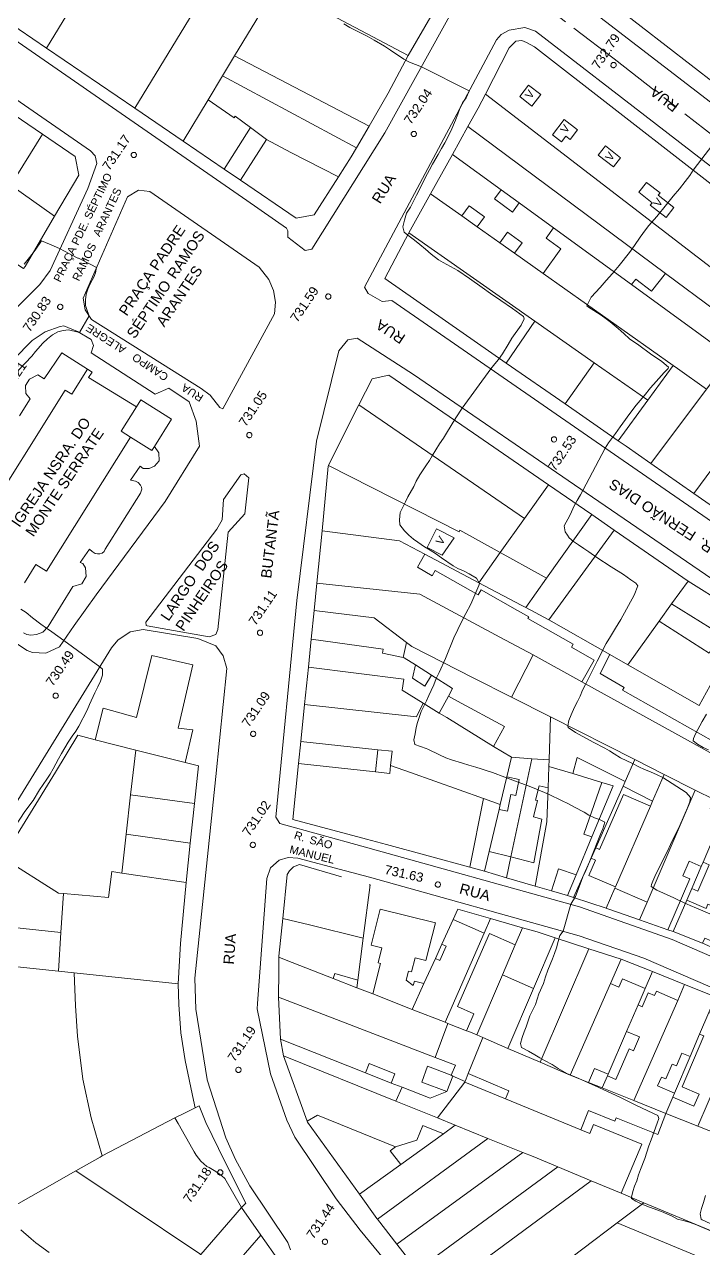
# Model space of a CAD drawing. Header units: metres. Extents: x 7 to 327053, y 40 to 7393807.
# Drawn here: x 326031.8 to 326161, y 7392373.6 to 7392606.5 of the extents above; entities that cross this region are included whole.
import ezdxf
from ezdxf.enums import TextEntityAlignment as Align

# ---------------------------------------------------------------- set-up
doc = ezdxf.new("R2010")
doc.units = ezdxf.units.M
doc.linetypes.add('T09', pattern=[17, 10, -2, 3, -2])
doc.layers.get('0').update_dxf_attribs({"lineweight": 18})
for name, color, linetype, lineweight in [('100_SIST_VIARIO_MEIO_FIO', 1, 'Continuous', 18), ('106_PRACAS_PARQUES_TOP', 7, 'Continuous', 18), ('160_P_SIMP_ASF_TOP', 7, 'Continuous', 18), ('206_MURO_E_MURO_ARRIMO', 7, 'Continuous', 18), ('214_PROJ_BEIRAL_EDIF', 10, 'Continuous', 18), ('216_EDIF_NOTAVEL', 2, 'Continuous', 18), ('218_EDIF_NOTAVEL_TOP', 7, 'Continuous', 18), ('508_LM_SETOR_FISCAL', 136, 'T09', 18), ('604_CURVA_INTERM', 7, 'Continuous', 18), ('606_PTO_COTADO', 7, 'Continuous', 18), ('608_PTO_COTADO_INTERVIA', 1, 'Continuous', 18), ('626_SEGM_CURVA_INTERM', 7, 'Continuous', 18)]:
    doc.layers.add(name, color=color, linetype=linetype, lineweight=lineweight)
doc.styles.add('Style-Arial', font='arial.ttf', dxfattribs={"height": 1.75})

# ---------------------------------------------------------------- blocks, each defined once
blk = doc.blocks.new('SP09')
at = {"color": 0, "linetype": 'Continuous'}
blk.add_lwpolyline([(-0.03, -0.51), (-0.14, -0.49), (-0.24, -0.46), (-0.31, -0.42), (-0.35, -0.39), (-0.42, -0.31), (-0.47, -0.24), (-0.51, -0.15), (-0.52, -0.09), (-0.52, 0.03), (-0.51, 0.11), (-0.48, 0.2), (-0.44, 0.27), (-0.4, 0.33), (-0.32, 0.39), (-0.23, 0.44), (-0.15, 0.48), (-0.1, 0.48), (-0.03, 0.48), (0.08, 0.48), (0.19, 0.44), (0.27, 0.4), (0.35, 0.32), (0.41, 0.23), (0.46, 0.11), (0.48, 0.03), (0.48, -0.03), (0.47, -0.08), (0.44, -0.21), (0.38, -0.3), (0.31, -0.38), (0.23, -0.44), (0.1, -0.49), (0.02, -0.51)], close=True, dxfattribs=at)
blk = doc.blocks.new('SP10')
at = {"color": 0, "linetype": 'Continuous'}
blk.add_lwpolyline([(-0.03, -0.51), (-0.14, -0.49), (-0.24, -0.46), (-0.31, -0.42), (-0.35, -0.39), (-0.42, -0.31), (-0.47, -0.24), (-0.51, -0.15), (-0.52, -0.09), (-0.52, 0.03), (-0.51, 0.11), (-0.48, 0.2), (-0.44, 0.27), (-0.4, 0.33), (-0.32, 0.39), (-0.23, 0.44), (-0.15, 0.48), (-0.1, 0.48), (-0.03, 0.48), (0.08, 0.48), (0.19, 0.44), (0.27, 0.4), (0.35, 0.32), (0.41, 0.23), (0.46, 0.11), (0.48, 0.03), (0.48, -0.03), (0.47, -0.08), (0.44, -0.21), (0.38, -0.3), (0.31, -0.38), (0.23, -0.44), (0.1, -0.49), (0.02, -0.51)], close=True, dxfattribs=at)

msp = doc.modelspace()

# ---------------------------------------------------------------- linework, layer by layer
at = {"layer": '100_SIST_VIARIO_MEIO_FIO'}
for points in [[(326222.839, 7392741.596), (326219.372, 7392741.215), (326179.19, 7392705.481), (326176.555, 7392702.828), (326174.172, 7392699.94), (326172.06, 7392696.844), (326169.912, 7392692.893), (326146.963, 7392650.537), (326131.273, 7392621.495), (326130.814, 7392618.886), (326131.305, 7392616.003), (326131.951, 7392615.137), (326180.391, 7392577.835)], [(326175.022, 7392569.72), (326128.984, 7392605.231), (326127, 7392605.947), (326124.022, 7392605.449), (326122.455, 7392604.585), (326121.552, 7392603.585), (326096.462, 7392556.557), (326097.17, 7392555.306), (326099.827, 7392553.774), (326101.653, 7392553.99), (326144.852, 7392524.125)], [(326139.851, 7392516.567), (326105.798, 7392539.9), (326095.044, 7392546.854), (326093.296, 7392546.527), (326091.575, 7392544.414), (326087.308, 7392527.239), (326083.575, 7392496.941), (326079.572, 7392455.692), (326080.357, 7392454.51), (326095.928, 7392450.186)], [(326066.526, 7392405.751), (326066.514, 7392405.787), (326064.348, 7392419.152), (326064.179, 7392425.081), (326068.203, 7392463.435), (326070.273, 7392483.997), (326069.605, 7392486.397), (326068.163, 7392488.279), (326064.753, 7392489.674), (326054.379, 7392491.399), (326051.908, 7392490.935), (326049.532, 7392489.405), (326048.326, 7392487.925)], [(326048.326, 7392487.925), (325977.77, 7392373.351), (325948.09, 7392325.313), (325940.894, 7392313.247)], [(326092.824, 7392445.494), (326083.793, 7392447.878), (326081.969, 7392448.014), (326080.219, 7392447.528), (326078.557, 7392446.071), (326077.864, 7392444.041), (326076.128, 7392420.262)]]:
    msp.add_lwpolyline(points, dxfattribs=at)
for points in [[(326074.048, 7392572.997), (326012.334, 7392615.728), (326011.6, 7392617.795), (326011.849, 7392618.832), (326044.718, 7392679.438), (326064.417, 7392714.873), (326067.376, 7392715.336), (326069.623, 7392715.283), (326071.558, 7392714.767), (326089.833, 7392673.237), (326114.898, 7392614.635), (326114.588, 7392611.682), (326100.333, 7392585.871), (326086.44, 7392563.785), (326085.147, 7392563.48), (326081.892, 7392566.029), (326081.896, 7392567.271), (326081.602, 7392567.763)], [(325986.37, 7392517.542), (325990.805, 7392515.531), (325993.031, 7392515.723), (325993.732, 7392515.987), (326034.712, 7392557.018), (326036.652, 7392559.682), (326043.818, 7392575.326), (326045.558, 7392580.075), (326045.224, 7392581.519), (326044.344, 7392582.481), (325964.191, 7392637.969), (325958.79, 7392641.41), (325955.826, 7392641.556), (325953.167, 7392640.239), (325952.606, 7392639.682), (325913.771, 7392570.252), (325913.543, 7392568.029), (325914.198, 7392565.892), (325915.632, 7392564.177), (325944.213, 7392545.315)], [(326065.396, 7392537.246), (326067.109, 7392535.986), (326068.913, 7392533.607), (326069.481, 7392533.377), (326079.355, 7392551.468), (326079.521, 7392553.707), (326079.159, 7392555.922), (326078.289, 7392557.992), (326076.428, 7392560.328), (326055.636, 7392574.707), (326053.437, 7392574.952), (326051.386, 7392573.693), (326042.953, 7392554.427), (326043.305, 7392552.222), (326044.54, 7392550.362)], [(326039.283, 7392549.187), (326041.884, 7392548.121), (326044.448, 7392546.57), (326044.931, 7392545.402), (326044.432, 7392544.034), (326056.629, 7392536.159), (326059.232, 7392537.321), (326063.106, 7392534.698), (326064.413, 7392531.036), (326065.093, 7392526.256), (326058.535, 7392515.771), (326045.385, 7392498.028), (326041.229, 7392492.197), (326038.412, 7392488.103), (326035.858, 7392486.917), (326033.289, 7392487.054), (326032.283, 7392487.409), (325999.333, 7392509.12), (325999.601, 7392511.317), (326000.811, 7392513.449), (326033.252, 7392546.355), (326035.731, 7392548.03), (326038.546, 7392549.045)], [(326055.134, 7392492.099), (326066.92, 7392490.014), (326068.154, 7392490.467), (326068.574, 7392491.401), (326070.503, 7392509.942), (326073.696, 7392513.415), (326074.475, 7392520.279), (326073.587, 7392520.991), (326072.908, 7392520.808), (326069.61, 7392516.136), (326069.412, 7392512.296), (326068.385, 7392510.49), (326054.842, 7392492.793), (326054.933, 7392492.194)]]:
    msp.add_lwpolyline(points, close=True, dxfattribs=at)
at = {"layer": '100_SIST_VIARIO_MEIO_FIO', "flags": 128}
for points in [[(326144.852, 7392524.125), (326167.807, 7392508.257), (326162.532, 7392501.027), (326139.851, 7392516.567)], [(326095.928, 7392450.186), (326137.376, 7392438.674), (326154.98, 7392432.45), (326258.338, 7392387.668), (326336.133, 7392353.654), (326334, 7392348.809), (326307.376, 7392360.439), (326306.274, 7392360.806), (326305.37, 7392359.906), (326293.048, 7392330.872), (326255.035, 7392343.408), (326245.548, 7392346.7), (326247.99, 7392353.494), (326255.919, 7392350.584), (326254.464, 7392345.879), (326289.419, 7392334.617), (326300.32, 7392359.55), (326300.992, 7392361.79), (326300.649, 7392363.126), (326211.396, 7392402.175), (326149.617, 7392428.875), (326137.284, 7392433.153), (326097.445, 7392444.274), (326092.824, 7392445.494)], [(326168.284, 7392296.409), (326126.315, 7392341.772), (326109.252, 7392360.568), (326095.629, 7392377.128), (326091.082, 7392383.098), (326083.231, 7392394.803), (326081.677, 7392398.07), (326078.563, 7392406.893), (326076.053, 7392419.235), (326076.128, 7392420.262)], [(326082.364, 7392373.372), (326081.902, 7392374.794), (326074.655, 7392385.555), (326071.927, 7392390.551), (326070.077, 7392394.721), (326066.526, 7392405.751)]]:
    msp.add_lwpolyline(points, dxfattribs=at)
at = {"layer": '206_MURO_E_MURO_ARRIMO'}
for p, q in [((326035.218, 7392585.627), (326041.432, 7392581.403)), ((326041.432, 7392581.403), (326042.126, 7392577.829)), ((326042.126, 7392577.829), (326037.51, 7392570.006)), ((326119.297, 7392445.427), (326116.484, 7392446.197)), ((326123.507, 7392444.192), (326119.297, 7392445.427)), ((326128.948, 7392442.595), (326123.507, 7392444.192)), ((326135.064, 7392440.801), (326132.052, 7392441.684)), ((326136.256, 7392440.451), (326135.064, 7392440.801)), ((326142.457, 7392438.387), (326136.256, 7392440.451)), ((326114.22, 7392438.204), (326120.464, 7392436.419)), ((326142.607, 7392438.337), (326142.457, 7392438.387)), ((326144.623, 7392437.647), (326142.607, 7392438.337)), ((326148.803, 7392436.181), (326144.623, 7392437.647)), ((326120.464, 7392436.419), (326126.559, 7392434.676)), ((326126.559, 7392434.676), (326129.299, 7392433.893)), ((326129.299, 7392433.893), (326132.766, 7392432.764)), ((326155.221, 7392433.929), (326154.178, 7392434.295)), ((326160.767, 7392431.708), (326155.221, 7392433.929)), ((326145.283, 7392428.688), (326151.241, 7392426.319)), ((326151.241, 7392426.319), (326157.38, 7392423.877)), ((326064.99, 7392400.809), (326064.26, 7392400.389)), ((326066.293, 7392397.646), (326064.99, 7392400.809)), ((326069.876, 7392390.208), (326066.293, 7392397.646)), ((326073.875, 7392382.256), (326069.876, 7392390.208)), ((326073.054, 7392381.42), (326073.875, 7392382.256))]:
    msp.add_line(p, q, dxfattribs=at)
for points in [[(326118.196, 7392500.299), (326126.267, 7392496.037)], [(326106.163, 7392484.654), (326109.241, 7392482.689)]]:
    msp.add_lwpolyline(points, dxfattribs=at)
at = {"layer": '206_MURO_E_MURO_ARRIMO', "flags": 128}
for points in [[(326126.267, 7392496.037), (326127.133, 7392495.58)], [(326196.409, 7392449.1), (326137.795, 7392481.474)], [(326131.858, 7392474.767), (326124.459, 7392478.504)], [(326141.619, 7392462.324), (326143.785, 7392461.67), (326139.739, 7392451.989)], [(326145.654, 7392461.576), (326140.455, 7392449.89)], [(326122.075, 7392457.194), (326122.298, 7392458.142)], [(326119.297, 7392445.427), (326120.184, 7392449.183)], [(326123.507, 7392444.192), (326124.34, 7392448.141)], [(326139.581, 7392447.925), (326136.256, 7392440.451)], [(326136.718, 7392444.76), (326135.064, 7392440.801)], [(326158.746, 7392442.128), (326160.552, 7392446.331)], [(326144.1, 7392442.183), (326142.457, 7392438.387)], [(326155.221, 7392433.929), (326157.787, 7392439.898)], [(326114.22, 7392438.204), (326113.32, 7392436.257)], [(326120.464, 7392436.419), (326119.254, 7392433.659)], [(326126.559, 7392434.676), (326125.165, 7392431.427)], [(326111.171, 7392431.518), (326109.945, 7392428.813)], [(326151.241, 7392426.319), (326149.857, 7392423.113)], [(326095.216, 7392424.725), (326095.027, 7392423.248)], [(326158.415, 7392410.158), (326155.449, 7392403.201)], [(326112.134, 7392403.517), (326113.249, 7392406.439)], [(326142.81, 7392406.801), (326142.68, 7392406.502)], [(326159.872, 7392396.935), (326165.829, 7392394.553)], [(326149.641, 7392382.354), (326174.331, 7392372.081)]]:
    msp.add_lwpolyline(points, dxfattribs=at)
at = {"layer": '214_PROJ_BEIRAL_EDIF'}
for points in [[(326076.813, 7392630.084), (326075.969, 7392630.565), (326058.857, 7392640.058), (326055.696, 7392634.741), (326052.728, 7392629.749), (326070.752, 7392620.137), (326070.193, 7392619.22), (326079.854, 7392613.923), (326086.764, 7392610.133), (326104.8, 7392600.594), (326111.107, 7392611.597), (326088.308, 7392623.832), (326079.361, 7392628.634)], [(326175.283, 7392600.835), (326168.168, 7392591.406), (326134.866, 7392617.202), (326133.885, 7392620.316), (326141.298, 7392634.088), (326178.724, 7392605.395)], [(326039.919, 7392627.999), (326043.747, 7392625.137), (326044.217, 7392625.984), (326041.784, 7392627.334), (326042.873, 7392629.296), (326044.319, 7392628.494), (326046.56, 7392627.25), (326050.081, 7392625.297), (326048.755, 7392623.066), (326035.987, 7392602.018), (326028.177, 7392607.346), (326036.053, 7392621.198), (326038.748, 7392625.939)], [(326035.987, 7392602.018), (326052.75, 7392590.584), (326070.193, 7392619.22), (326070.752, 7392620.137), (326052.728, 7392629.749), (326050.081, 7392625.297), (326048.755, 7392623.066)], [(326061.942, 7392584.313), (326066.695, 7392592.171), (326069.453, 7392596.73), (326071.753, 7392600.531), (326079.854, 7392613.923), (326070.193, 7392619.22), (326052.75, 7392590.584)], [(326104.8, 7392600.594), (326086.764, 7392610.133), (326079.854, 7392613.923), (326071.753, 7392600.531), (326097.324, 7392587.18), (326100.972, 7392593.465)], [(326071.753, 7392600.531), (326097.324, 7392587.18), (326094.921, 7392583.041), (326069.453, 7392596.73)], [(326091.511, 7392577.517), (326093.939, 7392581.349), (326094.921, 7392583.041), (326069.453, 7392596.73), (326066.695, 7392592.171), (326071.668, 7392588.758), (326071.831, 7392589.053), (326074.771, 7392586.882), (326077.83, 7392584.624), (326082.465, 7392582.123)], [(326125.994, 7392592.783), (326128.334, 7392590.966), (326130.029, 7392593.15), (326127.689, 7392594.967)], [(326061.942, 7392584.313), (326066.695, 7392592.171), (326071.668, 7392588.758), (326071.831, 7392589.053), (326074.771, 7392586.882), (326069.735, 7392578.997)], [(326018.657, 7392568.454), (326022.376, 7392574.085), (326022.862, 7392573.763), (326023.324, 7392574.462), (326026.811, 7392572.159), (326029.186, 7392575.927), (326035.218, 7392585.627), (326028.438, 7392590.235), (326015.432, 7392570.539)], [(326069.735, 7392578.997), (326074.771, 7392586.882), (326077.83, 7392584.624), (326072.87, 7392576.859)], [(326153.722, 7392559.146), (326151.077, 7392555.74), (326148.074, 7392558.072), (326147.27, 7392557.037), (326132.444, 7392567.81), (326125.874, 7392572.583), (326122.464, 7392575.061), (326113.204, 7392581.789), (326116.13, 7392587.065)], [(326132.231, 7392585.504), (326133.943, 7392584.174), (326134.792, 7392585.268), (326135.608, 7392584.635), (326137.009, 7392586.439), (326134.482, 7392588.402)], [(326091.511, 7392577.517), (326082.465, 7392582.123), (326077.83, 7392584.624), (326072.87, 7392576.859), (326083.46, 7392569.635), (326086.916, 7392570.265)], [(326140.939, 7392581.646), (326142.295, 7392583.392), (326145.178, 7392581.154), (326143.822, 7392579.407)], [(326114.991, 7392570.077), (326109.042, 7392574.285), (326113.204, 7392581.789), (326122.464, 7392575.061), (326121.187, 7392573.304), (326124.597, 7392570.826), (326125.874, 7392572.583), (326132.444, 7392567.81), (326131.039, 7392565.876), (326133.853, 7392563.831), (326130.448, 7392559.145), (326125.03, 7392562.977), (326126.468, 7392564.957), (326123.656, 7392566.999), (326122.192, 7392564.984), (326117.911, 7392568.012), (326119.297, 7392569.919), (326116.404, 7392572.021)], [(326022.79, 7392565.781), (326026.29, 7392563.518), (326028.304, 7392562.215), (326031.61, 7392560.077), (326031.885, 7392560.471), (326037.51, 7392570.006), (326029.186, 7392575.927), (326026.811, 7392572.159), (326026.45, 7392571.586)], [(326125.874, 7392572.583), (326122.464, 7392575.061), (326121.187, 7392573.304), (326124.597, 7392570.826)], [(326148.649, 7392574.594), (326150.105, 7392576.469), (326152.7, 7392574.454), (326152.365, 7392574.022), (326155.337, 7392571.714), (326153.841, 7392569.788), (326150.837, 7392572.12), (326151.212, 7392572.604)], [(326130.448, 7392559.145), (326155.194, 7392541.644), (326150.346, 7392535.012), (326140.188, 7392542.132), (326128.891, 7392550.052), (326104.921, 7392566.855), (326109.042, 7392574.285), (326114.991, 7392570.077), (326117.911, 7392568.012), (326122.192, 7392564.984), (326125.03, 7392562.977)], [(326114.991, 7392570.077), (326117.911, 7392568.012), (326119.297, 7392569.919), (326116.404, 7392572.021)], [(326123.452, 7392542.098), (326128.891, 7392550.052), (326104.921, 7392566.855), (326100.321, 7392558.171)], [(326122.192, 7392564.984), (326125.03, 7392562.977), (326126.468, 7392564.957), (326123.656, 7392566.999)], [(326123.452, 7392542.098), (326134.64, 7392534.324), (326140.188, 7392542.132), (326128.891, 7392550.052)], [(326144.722, 7392527.318), (326134.64, 7392534.324), (326140.188, 7392542.132), (326150.346, 7392535.012)], [(326131.47, 7392518.942), (326117.232, 7392528.759), (326101.123, 7392539.794), (326097.916, 7392539.108), (326095.373, 7392534.164), (326126.9, 7392512.525)], [(326089.623, 7392522.603), (326114.458, 7392510.017), (326114.633, 7392510.272), (326122.286, 7392506.045), (326126.9, 7392512.525), (326095.373, 7392534.164), (326094.875, 7392533.196)], [(326107.941, 7392505.715), (326103.108, 7392508.267), (326088.403, 7392510.154), (326089.55, 7392522.455), (326089.623, 7392522.603), (326114.458, 7392510.017), (326114.633, 7392510.272), (326122.286, 7392506.045), (326118.196, 7392500.299)], [(326110.167, 7392510.586), (326108.36, 7392507.021), (326111.223, 7392505.571), (326113.542, 7392508.876)], [(326086.871, 7392495.015), (326086.317, 7392489.539), (326100.006, 7392487.68), (326099.891, 7392486.919), (326103.813, 7392486.067), (326104.439, 7392488.947), (326098.29, 7392493.614)], [(326106.163, 7392484.654), (326104.021, 7392486.021), (326103.813, 7392486.067), (326099.891, 7392486.919), (326100.006, 7392487.68), (326086.317, 7392489.539), (326085.78, 7392484.237), (326103.969, 7392481.949), (326103.653, 7392479.836), (326107.598, 7392477.409), (326110.672, 7392475.517), (326112.418, 7392478.734), (326113.194, 7392480.164), (326109.241, 7392482.689), (326107.938, 7392480.648), (326105.613, 7392482.133)], [(326045.196, 7392470.437), (326052.937, 7392468.468), (326062.356, 7392466.074), (326063.788, 7392472.328), (326061.021, 7392472.622), (326063.782, 7392484.684), (326055.997, 7392486.475), (326053.091, 7392474.662), (326046.718, 7392476.456)], [(326107.598, 7392477.409), (326106.34, 7392474.768), (326085.064, 7392477.161), (326085.78, 7392484.237), (326103.969, 7392481.949), (326103.653, 7392479.836)], [(326039.173, 7392441.172), (326047.764, 7392440.4), (326048.376, 7392445.347), (326050.283, 7392445.071), (326051.125, 7392452.495), (326051.969, 7392459.941), (326052.937, 7392468.468), (326045.196, 7392470.437), (326041.891, 7392471.277), (326037.648, 7392464.243), (326027.671, 7392448), (326038.237, 7392441.256)], [(326064.85, 7392465.44), (326064.097, 7392458.309), (326051.969, 7392459.941), (326052.937, 7392468.468), (326062.356, 7392466.074)], [(326084.347, 7392470.078), (326083.924, 7392465.894), (326098.534, 7392464.304), (326098.993, 7392468.527)], [(326051.969, 7392459.941), (326064.097, 7392458.309), (326063.297, 7392450.733), (326051.125, 7392452.495)], [(326051.125, 7392452.495), (326063.297, 7392450.733), (326062.511, 7392443.301), (326050.283, 7392445.071)], [(326027.671, 7392448), (326038.237, 7392441.256), (326039.173, 7392441.172), (326038.706, 7392433.751), (326020.096, 7392435.726)], [(326038.243, 7392426.398), (326038.706, 7392433.751), (326039.173, 7392441.172), (326047.764, 7392440.4), (326048.376, 7392445.347), (326050.283, 7392445.071), (326062.511, 7392443.301), (326061.444, 7392431.656), (326060.991, 7392423.984), (326041.227, 7392426.081)], [(326015.808, 7392428.778), (326038.243, 7392426.398), (326038.706, 7392433.751), (326020.096, 7392435.726)]]:
    msp.add_lwpolyline(points, close=True, dxfattribs=at)
for points in [[(326166.638, 7392557.05), (326119.462, 7392593.256), (326124.013, 7392602.066), (326125.293, 7392603.314), (326126.433, 7392603.485), (326127.294, 7392603.092), (326128.806, 7392602.237), (326173.545, 7392567.489)], [(326153.722, 7392559.146), (326116.13, 7392587.065), (326118.077, 7392590.575), (326119.462, 7392593.256), (326166.638, 7392557.05)], [(326147.27, 7392557.037), (326132.444, 7392567.81), (326131.039, 7392565.876), (326133.853, 7392563.831), (326130.448, 7392559.145), (326155.194, 7392541.644), (326156.046, 7392541.042)], [(326163.312, 7392552.024), (326153.722, 7392559.146)], [(326160.344, 7392547.538), (326147.27, 7392557.037)], [(326156.046, 7392541.042), (326155.194, 7392541.644), (326150.346, 7392535.012), (326144.722, 7392527.318)], [(326144.722, 7392527.318), (326146.259, 7392526.251)], [(326138.304, 7392514.229), (326131.47, 7392518.942), (326126.9, 7392512.525), (326122.286, 7392506.045), (326130.053, 7392501.76)], [(326122.243, 7392489.956), (326107, 7392498.111), (326087.395, 7392500.19), (326088.403, 7392510.154), (326103.108, 7392508.267), (326107.941, 7392505.715)], [(326107.941, 7392505.715), (326106.528, 7392503.233), (326109.328, 7392501.639), (326109.896, 7392502.636), (326118.085, 7392497.975), (326118.646, 7392498.959), (326125.587, 7392495.009)], [(326104.439, 7392488.947), (326098.29, 7392493.614), (326086.871, 7392495.015), (326087.395, 7392500.19), (326107, 7392498.111), (326122.243, 7392489.956)], [(326117.131, 7392482.23), (326105.491, 7392488.149), (326104.439, 7392488.947)], [(326112.105, 7392474.635), (326110.672, 7392475.517), (326107.598, 7392477.409), (326106.34, 7392474.768), (326085.064, 7392477.161), (326084.347, 7392470.078), (326098.993, 7392468.527)], [(326110.672, 7392475.517), (326112.418, 7392478.734), (326114.184, 7392477.776)], [(326112.105, 7392474.635), (326110.672, 7392475.517)], [(326098.993, 7392468.527), (326101.718, 7392468.238), (326101.445, 7392465.537), (326105.204, 7392464.204)], [(326096.83, 7392451.55), (326082.85, 7392455.281), (326083.924, 7392465.894), (326098.534, 7392464.304)], [(326098.534, 7392464.304), (326101.29, 7392464.004), (326101.445, 7392465.537), (326105.204, 7392464.204)], [(326086.015, 7392435.205), (326080.921, 7392436.458), (326081.758, 7392444.814), (326082.201, 7392445.493), (326082.971, 7392446.228), (326084.089, 7392446.7), (326092.087, 7392444.382)], [(326086.015, 7392435.205), (326080.921, 7392436.458), (326080.198, 7392429.249), (326080.195, 7392429.053), (326081.585, 7392428.509)], [(326080.154, 7392426.347), (326080.195, 7392429.053), (326081.585, 7392428.509)], [(326062.358, 7392399.453), (326060.408, 7392398.492), (326046.579, 7392391.278)], [(326061.017, 7392397.425), (326060.408, 7392398.492), (326046.579, 7392391.278)], [(326046.579, 7392391.278), (326046.14, 7392391.049), (326041.555, 7392388.442), (326050.916, 7392382.159)], [(326033.264, 7392355.483), (326010.856, 7392370.57), (326015.781, 7392373.786), (326041.555, 7392388.442), (326050.916, 7392382.159)]]:
    msp.add_lwpolyline(points, dxfattribs=at)
at = {"layer": '214_PROJ_BEIRAL_EDIF', "flags": 128}
for points in [[(326156.046, 7392541.042), (326161.571, 7392537.134), (326166.184, 7392543.295), (326160.344, 7392547.538)], [(326146.259, 7392526.251), (326150.97, 7392522.977), (326161.571, 7392537.134), (326156.046, 7392541.042)], [(326130.053, 7392501.76), (326131.115, 7392501.174), (326139.718, 7392513.255)], [(326139.718, 7392513.255), (326138.304, 7392514.229)], [(326125.587, 7392495.009), (326127.723, 7392493.793), (326127.57, 7392493.525), (326136.169, 7392488.631), (326135.837, 7392488.048), (326140.142, 7392485.597), (326137.795, 7392481.474), (326128.563, 7392486.574), (326122.243, 7392489.956)], [(326122.243, 7392489.956), (326128.563, 7392486.574), (326124.459, 7392478.504), (326117.131, 7392482.23)], [(326114.184, 7392477.776), (326123.078, 7392472.948), (326121.017, 7392469.15), (326112.105, 7392474.635)], [(326105.204, 7392464.204), (326119.125, 7392459.268), (326122.298, 7392458.142), (326123.53, 7392463.361), (326124.414, 7392467.104), (326121.017, 7392469.15), (326112.105, 7392474.635)], [(326105.204, 7392464.204), (326119.125, 7392459.268), (326116.484, 7392446.197), (326100.648, 7392450.531), (326096.83, 7392451.55)], [(326097.369, 7392442.851), (326097.52, 7392442.81), (326096.231, 7392432.691), (326086.015, 7392435.205)], [(326090.524, 7392425.011), (326090.811, 7392425.995), (326095.216, 7392424.725), (326096.231, 7392432.691), (326086.015, 7392435.205)], [(326081.585, 7392428.509), (326090.524, 7392425.011)], [(326090.524, 7392425.011), (326095.027, 7392423.248), (326098.04, 7392422.069), (326105.553, 7392419.128), (326111.81, 7392416.679), (326112.353, 7392416.467), (326109.887, 7392410.008), (326080.081, 7392421.482), (326080.154, 7392426.347)]]:
    msp.add_lwpolyline(points, dxfattribs=at)
for points in [[(326150.97, 7392522.977), (326161.571, 7392537.134), (326166.184, 7392543.295), (326166.379, 7392543.153), (326174.113, 7392537.534), (326171.061, 7392533.409), (326159.144, 7392517.298)], [(326175.18, 7392518.356), (326179.044, 7392523.393), (326181.041, 7392525.997), (326176.735, 7392529.195), (326171.061, 7392533.409), (326159.144, 7392517.298), (326169.075, 7392510.397), (326171.449, 7392513.493)], [(326131.115, 7392501.174), (326139.718, 7392513.255), (326143.966, 7392510.325), (326131.571, 7392493.236), (326127.133, 7392495.58)], [(326154.909, 7392496.261), (326152.561, 7392493.007), (326146.567, 7392484.7), (326143.173, 7392486.632), (326131.571, 7392493.236), (326143.966, 7392510.325), (326158.05, 7392500.615)], [(326154.909, 7392496.261), (326158.05, 7392500.615), (326165.317, 7392496.065), (326171.892, 7392491.95), (326164.53, 7392479.496), (326162.243, 7392480.735), (326160.139, 7392476.976), (326146.567, 7392484.7), (326152.561, 7392493.007), (326162.061, 7392486.911), (326164.081, 7392490.573)], [(326197.314, 7392461.728), (326164.53, 7392479.496), (326162.243, 7392480.735), (326160.139, 7392476.976), (326146.567, 7392484.7), (326143.173, 7392486.632), (326141.319, 7392483.019), (326145.856, 7392480.391), (326145.559, 7392479.849), (326187.627, 7392456.139), (326190.353, 7392461.45), (326195.75, 7392458.681)], [(326136.077, 7392463.995), (326131.54, 7392465.363), (326131.581, 7392466.587), (326131.858, 7392474.767), (326147.915, 7392466.659), (326146.057, 7392462.483), (326136.958, 7392467.078)], [(326124.34, 7392448.141), (326128.279, 7392466.826), (326124.414, 7392467.104), (326123.53, 7392463.361), (326125.894, 7392462.863), (326125.249, 7392459.806), (326124.31, 7392460.004), (326123.648, 7392456.862), (326122.075, 7392457.194), (326120.184, 7392449.183)], [(326124.34, 7392448.141), (326128.712, 7392447.046), (326130.238, 7392455.345), (326128.62, 7392455.75), (326129.402, 7392458.871), (326129.011, 7392458.969), (326129.693, 7392461.692), (326131.402, 7392461.264), (326131.54, 7392465.363), (326131.581, 7392466.587), (326128.279, 7392466.826)], [(326146.057, 7392462.483), (326145.654, 7392461.576), (326151.266, 7392458.743), (326153.476, 7392463.851), (326147.915, 7392466.659)], [(326131.54, 7392465.363), (326136.077, 7392463.995), (326141.619, 7392462.324), (326138.171, 7392452.465), (326139.739, 7392451.989), (326136.718, 7392444.76), (326133.409, 7392445.886), (326132.052, 7392441.684), (326128.948, 7392442.595), (326131.185, 7392454.846), (326131.402, 7392461.264)], [(326151.266, 7392458.743), (326153.476, 7392463.851), (326159.385, 7392460.867), (326150.246, 7392439.548), (326144.1, 7392442.183), (326144.214, 7392442.446), (326150.867, 7392457.821)], [(326162.991, 7392459.047), (326159.385, 7392460.867), (326150.246, 7392439.548), (326148.803, 7392436.181), (326154.178, 7392434.295), (326158.338, 7392444), (326157.057, 7392444.549), (326158.245, 7392447.32), (326160.552, 7392446.331), (326160.893, 7392447.122), (326162.516, 7392450.899), (326163.703, 7392453.659), (326164.808, 7392456.228), (326162.252, 7392457.324)], [(326139.581, 7392447.925), (326140.455, 7392449.89), (326141.21, 7392449.564), (326145.743, 7392460.039), (326150.867, 7392457.821), (326144.214, 7392442.446), (326139.167, 7392444.63), (326140.433, 7392447.556)], [(326163.63, 7392438.394), (326161.813, 7392439.173), (326161.45, 7392438.328), (326157.787, 7392439.898), (326158.746, 7392442.128), (326159.915, 7392441.627), (326162.057, 7392446.623), (326160.893, 7392447.122), (326162.516, 7392450.899), (326163.733, 7392450.377), (326164.917, 7392453.139), (326163.703, 7392453.659), (326164.808, 7392456.228), (326165.479, 7392457.79), (326170.788, 7392455.11)], [(326170.788, 7392455.11), (326163.63, 7392438.394), (326162.342, 7392435.385), (326163.558, 7392434.864), (326162.413, 7392432.193), (326161.198, 7392432.714), (326160.767, 7392431.708), (326166.902, 7392429.019), (326168.172, 7392432.001), (326170.466, 7392437.388), (326172.291, 7392441.676), (326171.618, 7392441.964), (326174.026, 7392447.58), (326171.604, 7392448.618), (326173.746, 7392453.616)], [(326105.553, 7392419.128), (326098.04, 7392422.069), (326099.498, 7392427.881), (326099.082, 7392427.985), (326099.793, 7392430.822), (326097.754, 7392431.334), (326099.479, 7392438.212), (326109.949, 7392435.586), (326108.152, 7392428.422), (326106.085, 7392428.941), (326105.411, 7392426.252), (326104.839, 7392426.395), (326104.422, 7392424.729), (326105.75, 7392423.698), (326105.954, 7392424.51), (326107.785, 7392424.05)], [(326111.171, 7392431.518), (326112.015, 7392431.149), (326110.824, 7392428.428), (326109.945, 7392428.813), (326107.785, 7392424.05), (326105.553, 7392419.128), (326111.81, 7392416.679), (326119.254, 7392433.659), (326113.32, 7392436.257)], [(326117.81, 7392414.275), (326116.325, 7392414.912), (326115.887, 7392415.084), (326117.296, 7392418.302), (326114.187, 7392419.663), (326120.274, 7392433.568), (326125.165, 7392431.427), (326122.704, 7392425.686)], [(326128.62, 7392423.097), (326132.766, 7392432.764), (326139.179, 7392430.676), (326129.919, 7392409.082), (326123.745, 7392411.73)], [(326143.246, 7392424.034), (326145.283, 7392428.688), (326139.179, 7392430.676), (326129.919, 7392409.082), (326135.63, 7392406.633)], [(326117.81, 7392414.275), (326118.987, 7392413.771), (326123.745, 7392411.73), (326128.62, 7392423.097), (326122.704, 7392425.686)], [(326143.246, 7392424.034), (326135.63, 7392406.633), (326139.111, 7392405.239), (326140.261, 7392407.902), (326142.81, 7392406.801), (326146.33, 7392414.951), (326148.51, 7392419.996), (326149.857, 7392423.113), (326145.554, 7392424.972), (326144.849, 7392423.341)], [(326156.059, 7392420.854), (326157.38, 7392423.877), (326163.266, 7392421.537), (326161.994, 7392418.553), (326160.238, 7392414.433), (326158.415, 7392410.158), (326156.839, 7392410.829), (326155.803, 7392408.398), (326155.033, 7392408.727), (326153.829, 7392405.901), (326152.964, 7392406.27), (326152.239, 7392404.569), (326155.449, 7392403.201), (326155.131, 7392402.454), (326153.811, 7392399.359), (326147.732, 7392401.79)], [(326101.562, 7392405.13), (326102.258, 7392406.895), (326097.355, 7392408.829), (326096.659, 7392407.065), (326080.481, 7392413.448), (326080.081, 7392421.482), (326109.887, 7392410.008), (326113.779, 7392408.509), (326112.982, 7392406.624), (326108.445, 7392408.359), (326107.352, 7392405.301), (326112.134, 7392403.517), (326108.932, 7392402.222), (326103.616, 7392404.319)], [(326142.68, 7392406.502), (326141.689, 7392404.206), (326147.732, 7392401.79), (326156.059, 7392420.854), (326151.998, 7392422.608), (326151.635, 7392421.767), (326150.437, 7392422.285), (326149.301, 7392419.654), (326148.51, 7392419.996), (326146.33, 7392414.951), (326148.761, 7392413.901), (326147.628, 7392411.278), (326146.819, 7392411.628), (326144.302, 7392405.801)], [(326155.131, 7392402.454), (326153.811, 7392399.359), (326159.872, 7392396.935), (326165.772, 7392410.647), (326167.147, 7392413.843), (326168.771, 7392417.617), (326169.332, 7392418.853), (326164.684, 7392420.923), (326163.403, 7392417.947), (326161.994, 7392418.553), (326160.238, 7392414.433), (326161.031, 7392414.095), (326156.896, 7392404.396), (326160.121, 7392403.021), (326159.149, 7392400.741)], [(326116.218, 7392406.946), (326118.987, 7392413.771), (326117.81, 7392414.275), (326116.325, 7392414.912), (326115.887, 7392415.084), (326112.353, 7392416.467), (326109.887, 7392410.008), (326113.779, 7392408.509), (326112.982, 7392406.624), (326113.249, 7392406.439), (326115.612, 7392405.451)], [(326101.562, 7392405.13), (326096.659, 7392407.065), (326080.481, 7392413.448), (326081.065, 7392410.33), (326102.424, 7392401.694), (326103.616, 7392404.319)], [(326116.218, 7392406.946), (326118.987, 7392413.771), (326123.745, 7392411.73), (326129.919, 7392409.082), (326135.63, 7392406.633), (326139.111, 7392405.239), (326141.689, 7392404.206), (326147.732, 7392401.79), (326153.811, 7392399.359), (326152.299, 7392395.315), (326144.336, 7392398.499), (326144.09, 7392397.884), (326139.09, 7392399.884), (326137.623, 7392396.214), (326123.278, 7392402.114), (326123.932, 7392403.638)], [(326111.48, 7392395.486), (326107.549, 7392397.034), (326106.423, 7392394.282), (326102.386, 7392392.994), (326087.519, 7392399.007), (326085.533, 7392397.901), (326081.065, 7392410.33), (326102.424, 7392401.694), (326110.343, 7392398.492), (326113.746, 7392397.116)], [(326145.332, 7392384.148), (326139.607, 7392386.53), (326133.263, 7392389.17), (326128.563, 7392391.125), (326126.618, 7392391.912), (326119.959, 7392394.604), (326113.746, 7392397.116), (326110.343, 7392398.492), (326115.559, 7392405.289), (326123.278, 7392402.114), (326137.623, 7392396.214), (326139.329, 7392395.512), (326140.017, 7392397.227), (326149.238, 7392393.499)], [(326102.386, 7392392.994), (326087.519, 7392399.007), (326085.533, 7392397.901), (326085.617, 7392397.667), (326095.502, 7392383.992), (326103.358, 7392389.644), (326101.38, 7392392.236)], [(326111.48, 7392395.486), (326113.746, 7392397.116), (326119.959, 7392394.604), (326098.926, 7392379.262), (326098.838, 7392379.376), (326095.502, 7392383.992), (326103.358, 7392389.644)], [(326102.632, 7392374.458), (326126.618, 7392391.912), (326119.959, 7392394.604), (326098.926, 7392379.262)], [(326106.456, 7392369.502), (326133.263, 7392389.17), (326128.563, 7392391.125), (326126.618, 7392391.912), (326102.632, 7392374.458)], [(326110.082, 7392364.803), (326139.607, 7392386.53), (326133.263, 7392389.17), (326106.456, 7392369.502)], [(326144.549, 7392378.507), (326124.952, 7392363.696), (326116.632, 7392357.408), (326111.187, 7392363.371), (326110.082, 7392364.803), (326139.607, 7392386.53), (326145.332, 7392384.148), (326149.641, 7392382.354)], [(326063.669, 7392370.599), (326065.313, 7392372.495), (326073.054, 7392381.42), (326076.722, 7392376.213), (326066.258, 7392364.12), (326063.968, 7392366.144), (326066.048, 7392368.498)], [(326141.891, 7392343.848), (326138.514, 7392347.805), (326132.025, 7392355.408), (326124.952, 7392363.696), (326144.549, 7392378.507), (326169.693, 7392368.044)], [(326066.258, 7392364.12), (326076.722, 7392376.213), (326080.242, 7392371.216), (326064.628, 7392353.193), (326061.97, 7392356.161), (326060.649, 7392357.637)]]:
    msp.add_lwpolyline(points, close=True, dxfattribs=at)
at = {"layer": '216_EDIF_NOTAVEL'}
for points in [[(326023.032, 7392510.69), (326039.503, 7392536.952), (326040.748, 7392536.172), (326043.734, 7392540.933), (326038.872, 7392544.03), (326035.505, 7392539.077), (326034.313, 7392539.834), (326032.705, 7392539.007), (326031.976, 7392537.815), (326032.003, 7392536.322), (326032.853, 7392535.261), (326030.828, 7392532.05)], [(326023.032, 7392510.69), (326039.503, 7392536.952), (326040.748, 7392536.172), (326043.734, 7392540.933), (326044.632, 7392540.36), (326043.978, 7392539.332), (326053.087, 7392533.765), (326050.169, 7392529.112), (326051.948, 7392527.996), (326035.969, 7392502.517), (326033.945, 7392503.786), (326031.753, 7392500.29)], [(326031.588, 7392490.785), (326032.234, 7392490.456), (326032.994, 7392490.357), (326034.034, 7392490.45), (326035.286, 7392490.873), (326036.3, 7392492.004), (326040.993, 7392499.592), (326042.662, 7392500.115), (326043.504, 7392501.492), (326043.409, 7392503.127), (326042.86, 7392503.974), (326042.377, 7392504.123), (326044.125, 7392506.701), (326044.63, 7392506.213), (326045.209, 7392505.871), (326045.646, 7392505.774), (326046.13, 7392505.779), (326046.551, 7392505.913), (326046.907, 7392506.239), (326047.148, 7392506.712), (326053.832, 7392517.371), (326054.089, 7392518.078), (326054.023, 7392518.492), (326053.839, 7392518.895), (326053.406, 7392519.346), (326052.908, 7392519.613), (326051.952, 7392519.802), (326053.8, 7392522.486), (326054.344, 7392522.051), (326055.496, 7392522.062), (326056.512, 7392522.46), (326057.411, 7392523.508), (326057.363, 7392525.019), (326056.499, 7392526.248), (326056.001, 7392525.454), (326051.948, 7392527.996), (326035.969, 7392502.517), (326033.945, 7392503.786), (326031.753, 7392500.29)], [(326046.579, 7392391.278), (326044.435, 7392398.51), (326042.881, 7392405.863), (326041.876, 7392414.026), (326041.46, 7392419.84), (326041.227, 7392426.081), (326060.991, 7392423.984), (326061.12, 7392420.078), (326061.508, 7392414.657), (326062.324, 7392409.439), (326063.946, 7392401.852)]]:
    msp.add_lwpolyline(points, dxfattribs=at)
for points in [[(326056.499, 7392526.248), (326059.734, 7392531.407), (326053.902, 7392535.065), (326053.087, 7392533.765), (326050.169, 7392529.112), (326051.948, 7392527.996), (326056.001, 7392525.454)], [(326046.579, 7392391.278), (326046.14, 7392391.049), (326041.555, 7392388.442), (326015.781, 7392373.786), (325991.95, 7392390.119), (326015.808, 7392428.778), (326038.243, 7392426.398), (326041.227, 7392426.081), (326041.46, 7392419.84), (326041.876, 7392414.026), (326042.881, 7392405.863), (326044.435, 7392398.51)]]:
    msp.add_lwpolyline(points, close=True, dxfattribs=at)
at = {"layer": '216_EDIF_NOTAVEL', "flags": 128}
for points in [[(326063.946, 7392401.852), (326064.26, 7392400.389), (326062.358, 7392399.453)], [(326050.916, 7392382.159), (326065.313, 7392372.495), (326073.054, 7392381.42), (326069.872, 7392386.947), (326069.352, 7392387.485), (326068.195, 7392388.27), (326067.562, 7392388.672), (326066.913, 7392389.046), (326066.48, 7392389.276), (326065.89, 7392389.738), (326065.345, 7392390.253), (326064.852, 7392390.818), (326064.413, 7392391.426), (326064.034, 7392392.072), (326063.823, 7392392.505), (326061.017, 7392397.425)], [(326050.916, 7392382.159), (326065.313, 7392372.495), (326063.669, 7392370.599), (326056.473, 7392362.302), (326053.643, 7392359.039), (326052.151, 7392357.319), (326044.183, 7392348.131), (326033.264, 7392355.483)]]:
    msp.add_lwpolyline(points, dxfattribs=at)
at = {"layer": '508_LM_SETOR_FISCAL'}
msp.add_lwpolyline([(325988.126, 7392919.56), (326036.6, 7392808.456), (326041.587, 7392794.883), (326049.434, 7392777.697), (326058.087, 7392758.423), (326067.408, 7392737.826), (326075.367, 7392720.239), (326077.837, 7392714.434), (326090.811, 7392683.944), (326115.665, 7392627.345), (326122.616, 7392616.227), (326122.766, 7392616.113), (326143.973, 7392599.966), (326177.681, 7392573.74)], dxfattribs=at)
at = {"layer": '604_CURVA_INTERM', "flags": 128}
for points, elevation in [([(326092.547, 7392606.621), (326093.7, 7392605.956), (326095.563, 7392604.971), (326096.988, 7392604.253), (326098.298, 7392603.524), (326100.267, 7392602.351), (326101.384, 7392601.619), (326102.215, 7392601.047), (326103.131, 7392600.46), (326103.955, 7392599.887), (326105.019, 7392599.348), (326106.161, 7392598.906), (326107.317, 7392598.44), (326116.36, 7392593.852), (326116.394, 7392593.836), (326115.84, 7392592.561), (326115.128, 7392591.606), (326114.623, 7392590.512), (326114.25, 7392589.457), (326113.758, 7392588.325), (326112.874, 7392586.184), (326111.751, 7392583.955), (326111.146, 7392582.891), (326110.467, 7392581.771), (326109.409, 7392579.924), (326108.857, 7392578.839), (326108.07, 7392577.424), (326106.967, 7392575.23), (326106.34, 7392574.027), (326105.773, 7392572.884), (326105.243, 7392571.758), (326104.453, 7392570.63), (326104.061, 7392569.257), (326103.746, 7392568.002), (326104.034, 7392566.996), (326104.695, 7392566.398), (326105.968, 7392565.483), (326107.008, 7392564.657), (326108.062, 7392563.776), (326109.178, 7392562.79), (326110.556, 7392561.734), (326111.453, 7392561.218), (326114.211, 7392559.682), (326116.454, 7392558.203), (326118.865, 7392556.437), (326120.441, 7392555.334), (326122.394, 7392554.023), (326124.601, 7392552.473), (326126.726, 7392550.934), (326126.855, 7392550.482), (326126.281, 7392549.285), (326124.525, 7392546.796), (326123.825, 7392545.623), (326122.741, 7392543.861), (326121.965, 7392542.776), (326121.278, 7392541.921), (326120.475, 7392540.978), (326115.077, 7392533.542), (326113.849, 7392531.663), (326112.089, 7392528.764), (326111.523, 7392527.823), (326110.736, 7392526.723), (326109.359, 7392524.457), (326108.818, 7392523.571), (326108.146, 7392522.525), (326106.971, 7392520.816), (326106.323, 7392519.648), (326105.83, 7392518.61), (326104.714, 7392516.616), (326104.267, 7392515.709), (326103.733, 7392514.676), (326103.234, 7392513.641), (326103.149, 7392512.265), (326103.195, 7392511.346), (326104.051, 7392510.196), (326104.883, 7392509.352), (326105.777, 7392508.601), (326106.639, 7392507.992), (326107.879, 7392507.156), (326108.932, 7392506.468), (326109.978, 7392505.837), (326111.095, 7392505.031), (326113.333, 7392503.532), (326114.221, 7392502.996), (326115.303, 7392502.548), (326116.383, 7392501.973), (326117.769, 7392501.148), (326118.337, 7392500.184), (326118.205, 7392499.757), (326116.693, 7392496.254), (326115.722, 7392494.464), (326114.965, 7392492.986), (326113.49, 7392489.846), (326111.867, 7392485.883), (326110.667, 7392483.197), (326110.133, 7392482.115), (326109.633, 7392480.859), (326109.127, 7392479.796), (326108.733, 7392478.845), (326108.268, 7392477.848), (326107.792, 7392476.949), (326107.268, 7392475.792), (326106.543, 7392473.74), (326106.298, 7392472.742), (326106.094, 7392471.558), (326105.856, 7392470.435), (326106.027, 7392469.541), (326108.218, 7392468.761)], 732), ([(326135.076, 7392509.351), (326134.637, 7392510.01), (326134.472, 7392511.102), (326135.513, 7392513.102), (326136.418, 7392515.044), (326136.939, 7392515.937), (326137.543, 7392517.014), (326138.016, 7392517.825), (326142.276, 7392525.906), (326142.902, 7392526.905), (326144.221, 7392528.662), (326145.111, 7392529.963), (326146.126, 7392531.334), (326146.764, 7392532.251), (326148.157, 7392534.113), (326149.691, 7392535.877), (326150.907, 7392537.365), (326151.992, 7392538.611), (326153.517, 7392540.265), (326154.226, 7392541.079), (326154.292, 7392541.286), (326153.022, 7392542.38), (326150.863, 7392543.826), (326148.649, 7392545.494), (326146.913, 7392546.71), (326145.831, 7392547.725), (326144.733, 7392548.683), (326143.182, 7392549.945), (326142.171, 7392550.668), (326141.316, 7392551.338), (326139.11, 7392552.702), (326138.796, 7392552.985), (326139.585, 7392554.648), (326141.282, 7392556.454), (326142.427, 7392557.806), (326143.644, 7392559.133), (326144.915, 7392560.664), (326146.901, 7392563.132), (326147.84, 7392564.452), (326148.898, 7392566.012), (326149.915, 7392567.419), (326150.597, 7392568.255), (326152.105, 7392569.991), (326153.907, 7392572.255), (326155.229, 7392573.864), (326156.415, 7392575.216), (326157.511, 7392576.604), (326158.377, 7392577.755), (326158.985, 7392578.779), (326166.498, 7392588.534)], 733), ([(326135.076, 7392509.351), (326135.416, 7392508.84), (326136.217, 7392508.148), (326137.188, 7392507.53), (326138.212, 7392506.828), (326139.145, 7392506.152), (326140.681, 7392505.11), (326143.401, 7392503.348), (326145.737, 7392501.869), (326147.119, 7392500.855), (326148.084, 7392500.2), (326148.458, 7392499.693), (326147.765, 7392497.959), (326145.263, 7392493.327), (326144.247, 7392491.629), (326143.249, 7392490.096), (326142.428, 7392488.714), (326140.711, 7392485.352), (326140.112, 7392484.123), (326139.643, 7392483.234), (326138.513, 7392480.933), (326137.963, 7392479.889), (326137.472, 7392478.726), (326136.991, 7392477.695), (326136.455, 7392476.626), (326135.793, 7392475.146), (326135.373, 7392474.101), (326135.134, 7392473.073), (326135.249, 7392472.785), (326136.587, 7392471.834), (326139.978, 7392469.952), (326142.2, 7392468.829), (326143.114, 7392468.321), (326143.998, 7392467.735), (326145.158, 7392467.024), (326147.463, 7392465.886), (326148.673, 7392465.265), (326149.756, 7392464.768), (326150.902, 7392464.31), (326152.124, 7392463.764), (326153.221, 7392463.238), (326157.687, 7392460.398), (326158.527, 7392459.417), (326158.361, 7392458.615), (326157.905, 7392457.458), (326156.489, 7392454.115), (326154.684, 7392450.489), (326154.123, 7392449.249), (326153.578, 7392448.179), (326153.051, 7392447.085), (326151.909, 7392444.867), (326151.301, 7392443.545), (326151.081, 7392442.895), (326151.039, 7392442.5), (326152.065, 7392441.827), (326155.353, 7392440.388), (326157.31, 7392439.409), (326158.463, 7392438.93), (326159.618, 7392438.393), (326163.364, 7392436.829)], 733), ([(326031.095, 7392495.285), (326032.069, 7392494.623), (326033.304, 7392493.649), (326034.892, 7392492.44), (326035.96, 7392491.691), (326036.958, 7392490.931), (326039.257, 7392489.331), (326046.111, 7392484.328), (326046.636, 7392483.848), (326046.607, 7392482.725), (326046.219, 7392481.55), (326045.732, 7392480.483), (326045.149, 7392479.328), (326044.15, 7392477.131), (326043.72, 7392476.081), (326042.138, 7392473.03), (326041.515, 7392472.07), (326040.812, 7392471.089), (326040.1, 7392469.949), (326038.812, 7392467.826), (326038.214, 7392466.798), (326037.25, 7392464.929), (326036.647, 7392463.873), (326036.023, 7392462.93), (326035.34, 7392461.94), (326034.65, 7392460.895), (326033.426, 7392458.883), (326031.844, 7392456.77), (326029.803, 7392453.648)], 731), ([(326161.94, 7392468.522), (326160.91, 7392468.989), (326159.798, 7392469.597), (326159.022, 7392470.232), (326159.057, 7392470.661), (326159.459, 7392471.588), (326160.718, 7392473.925), (326161.513, 7392475.31)], 734), ([(326161.381, 7392383.72), (326160.971, 7392382.391), (326160.591, 7392381.274), (326160.346, 7392380.278), (326160.556, 7392379.212), (326160.724, 7392379.102), (326162.219, 7392378.439)], 733), ([(326031.05, 7392377.189), (326033.037, 7392375.505), (326033.918, 7392374.733), (326036.44, 7392372.867)], 731)]:
    msp.add_lwpolyline(points, dxfattribs=dict(at, elevation=elevation))
at = {"layer": '604_CURVA_INTERM'}
for points, elevation in [([(326031.738, 7392560.923), (326032.443, 7392561.855), (326033.15, 7392562.744), (326033.783, 7392563.583), (326035.004, 7392565.336), (326037.32, 7392564.409), (326038.536, 7392563.795), (326039.24, 7392563.437)], 731), ([(326041.938, 7392562.065), (326042.028, 7392562.019)], 731), ([(326044.366, 7392560.831), (326045.503, 7392560.253), (326045.305, 7392559.277), (326044.94, 7392558.445), (326044.293, 7392557.149), (326043.833, 7392556.143), (326043.485, 7392555.201), (326043.38, 7392554.095), (326043.383, 7392553.061), (326043.666, 7392552.117), (326044.078, 7392551.057), (326042.257, 7392547.895), (326040.176, 7392548.442), (326039.157, 7392548.307), (326038.126, 7392548.021), (326037.088, 7392547.449), (326036.133, 7392546.691), (326035.291, 7392545.859), (326033.878, 7392544.282), (326033.14, 7392543.421), (326031.869, 7392542.101)], 731), ([(326108.218, 7392468.761), (326108.504, 7392468.657), (326110.744, 7392467.541), (326111.918, 7392467.016), (326112.994, 7392466.621), (326115.116, 7392466.009), (326116.326, 7392465.622), (326117.674, 7392465.239), (326118.689, 7392464.931), (326119.789, 7392464.531), (326120.795, 7392464.194), (326123.192, 7392463.329), (326125.728, 7392462.353), (326126.927, 7392461.95), (326128.127, 7392461.476), (326129.166, 7392461.019), (326131.49, 7392460.068), (326134.06, 7392458.802), (326135.128, 7392458.314), (326136.445, 7392457.584), (326138.237, 7392456.641), (326139.178, 7392456.065), (326140.239, 7392455.609), (326141.189, 7392455.26), (326142.199, 7392454.771), (326141.792, 7392453.502), (326141.379, 7392452.488), (326140.888, 7392451.185), (326140.054, 7392449.134), (326139.436, 7392447.518), (326138.988, 7392446.434), (326138.554, 7392445.529), (326138.034, 7392444.373), (326137.485, 7392442.959), (326136.633, 7392440.608), (326135.725, 7392439.133), (326134.293, 7392433.988), (326133.656, 7392433.187), (326133.34, 7392432.026), (326132.999, 7392430.879), (326132.594, 7392429.755), (326132.265, 7392428.732), (326131.356, 7392426.582), (326130.918, 7392425.357), (326130.544, 7392424.077), (326129.666, 7392422.091), (326129.35, 7392421.11), (326128.992, 7392420.095), (326127.944, 7392417.899), (326127.204, 7392415.85), (326126.828, 7392414.88), (326126.463, 7392413.764), (326126.129, 7392412.673), (326126.349, 7392411.874), (326127.651, 7392411.199), (326128.877, 7392410.501), (326129.829, 7392409.914), (326130.714, 7392409.391), (326132.156, 7392408.645), (326133.289, 7392407.869), (326134.988, 7392406.962), (326137.237, 7392405.997), (326140.388, 7392404.566), (326142.73, 7392403.542), (326145.078, 7392402.425), (326148.07, 7392400.931), (326150.348, 7392399.846), (326152.25, 7392398.96), (326152.491, 7392398.402), (326152.132, 7392397.52), (326151.553, 7392395.934), (326151.014, 7392394.352), (326150.582, 7392393.164), (326149.797, 7392390.773), (326148.977, 7392388.672), (326148.615, 7392387.656), (326148.269, 7392386.553), (326147.864, 7392385.505), (326147.503, 7392384.48), (326147.261, 7392383.402), (326147.242, 7392383.173), (326148.099, 7392382.636), (326149.263, 7392382.091), (326150.69, 7392381.513), (326152.981, 7392380.659), (326155.026, 7392379.775), (326156.021, 7392379.247), (326157.131, 7392378.998), (326158.219, 7392378.681), (326159.667, 7392378.174), (326163.492, 7392376.521)], 732)]:
    msp.add_lwpolyline(points, dxfattribs=dict(at, elevation=elevation))
at = {"layer": '626_SEGM_CURVA_INTERM', "elevation": 731}
for points in [[(326039.24, 7392563.437), (326041.938, 7392562.065)], [(326042.028, 7392562.019), (326044.366, 7392560.831)], [(326031.869, 7392542.101), (326031.504, 7392541.723), (326030.029, 7392540.022), (326029.321, 7392539.252), (326027.622, 7392537.578), (326026.771, 7392536.761), (326026.123, 7392536.172)]]:
    msp.add_lwpolyline(points, dxfattribs=at)

# ---------------------------------------------------------------- block references
at = {"layer": '606_PTO_COTADO', "rotation": 55.83005668387076}
for p in [(326143.865, 7392598.806, 732.795), (326105.859, 7392585.703, 732.04), (326132.529, 7392527.592, 732.53), (326075.296, 7392471.583, 731.09), (326110.43, 7392442.91, 731.635), (326072.486, 7392407.66, 731.18), (326069.021, 7392388.143, 731.18)]:
    msp.add_blockref('SP09', p, dxfattribs=at)
at = {"layer": '608_PTO_COTADO_INTERVIA', "rotation": 55.83005668387076}
for p in [(326052.573, 7392581.706, 731.16), (326089.578, 7392554.771, 731.595), (326038.576, 7392552.801, 730.835), (326074.553, 7392528.409, 731.05), (326076.594, 7392490.813, 731.115), (326037.718, 7392478.837, 730.48), (326075.226, 7392450.459, 731.025), (326088.944, 7392374.955, 731.44)]:
    msp.add_blockref('SP10', p, dxfattribs=at)

# ---------------------------------------------------------------- texts
at = {"layer": '106_PRACAS_PARQUES_TOP', "style": 'Style-Arial'}
for s, height, rotation, p in [('SÉPTIMO', 1.5, 64.03922, (326044.385, 7392569.297)), ('ARANTES', 1.5, 64.8291, (326046.087, 7392566.01)), ('PRAÇA PDE.', 1.5, 64.03913, (326038.564, 7392557.342)), ('PRAÇA PADRE', 2, 55.83006, (326051.238, 7392550.883)), ('RAMOS', 2, 55.83006, (326060.425, 7392557.916)), ('RAMOS', 1.5, 64.03922, (326042.14, 7392557.539)), ('ARANTES', 2, 55.83006, (326058.353, 7392548.828)), ('SÉPTIMO', 2, 55.83006, (326052.729, 7392546.579)), ('DOS', 2, 55.90127, (326065.61, 7392502.335)), ('PINHEIROS', 2, 55.90127, (326062.021, 7392490.92)), ('LARGO', 2, 55.90127, (326059.177, 7392492.85))]:
    msp.add_text(s, height=height, rotation=rotation, dxfattribs=at).set_placement(p)
at = {"layer": '160_P_SIMP_ASF_TOP', "style": 'Style-Arial'}
for s, height, rotation, p in [('RUA', 2, 142.40171, (326155.868, 7392590.495)), ('RUA', 2, 58.06023, (326098.586, 7392572.758)), ('ALEGRE', 1.5, 147.27766, (326050.833, 7392544.402)), ('CAMPO', 1.5, 146.45054, (326058.899, 7392539.187)), ('RUA', 1.5, 147.47475, (326065.579, 7392535.255)), ('BUTANTÃ', 2, 82.98334, (326077.714, 7392501.164)), ('R.', 1.5, 340.87099, (326083.176, 7392452.401)), ('SÃO', 1.5, 345.20689, (326086.06, 7392451.469)), ('MANUEL', 1.5, 346.15538, (326082.262, 7392449.646)), ('RUA', 2, 345.21157, (326114.63, 7392442.188)), ('RUA', 2, 85.82411, (326070.601, 7392427.691))]:
    msp.add_text(s, height=height, rotation=rotation, dxfattribs=at).set_placement(p, align=Align.MIDDLE_LEFT)
for s, p in [('RUA', (326104.423, 7392547.287)), ('DIAS', (326149.31, 7392516.624)), ('FERNÃO', (326159.744, 7392509.813)), ('R.', (326163.02, 7392507.503))]:
    msp.add_text(s, height=2, rotation=146.83006, dxfattribs=at).set_placement(p)
at = {"layer": '214_PROJ_BEIRAL_EDIF', "style": 'Style-Arial'}
for p in [(326128.12, 7392592.222), (326134.847, 7392585.679), (326143.387, 7392580.404), (326152.548, 7392571.652), (326111.149, 7392507.327)]:
    msp.add_text('V', height=1.5, rotation=55.83006, dxfattribs=at).set_placement(p)
at = {"layer": '218_EDIF_NOTAVEL_TOP', "style": 'Style-Arial'}
for s, p in [('IGREJA NSRA. DO', (326030.798, 7392510.702)), ('MONTE SERRATE', (326033.457, 7392508.898))]:
    msp.add_text(s, height=2, rotation=55.83006, dxfattribs=at).set_placement(p)
at = {"layer": '606_PTO_COTADO', "style": 'Style-Arial'}
for s, rotation, p in [('732.79', 55.83006, (326142.384, 7392601.405, 732.795)), ('732.04', 55.83006, (326106.659, 7392590.911, 732.04)), ('731.21', 55.83006, (326029.474, 7392539.014, 731.215)), ('732.53', 55.83006, (326134.082, 7392524.975, 732.53)), ('731.09', 55.83006, (326075.816, 7392476.252, 731.09)), ('731.63', 347.41364, (326104.004, 7392444.972, 731.635)), ('731.19', 55.83006, (326073.112, 7392412.612, 731.18)), ('731.18', 55.83006, (326064.651, 7392385.733, 731.18))]:
    msp.add_text(s, height=1.75, rotation=rotation, dxfattribs=at).set_placement(p, align=Align.MIDDLE_CENTER)
at = {"layer": '608_PTO_COTADO_INTERVIA', "style": 'Style-Arial'}
for s, p in [('731.17', (326049.264, 7392582.146, 731.16)), ('731.59', (326085.043, 7392553.278, 731.595)), ('730.83', (326034.141, 7392551.418, 730.835)), ('731.05', (326075.238, 7392533.447, 731.05)), ('731.11', (326077.105, 7392495.594, 731.115)), ('730.49', (326038.518, 7392484.044, 730.48)), ('731.02', (326075.91, 7392455.496, 731.025)), ('731.44', (326088.107, 7392378.886, 731.44))]:
    msp.add_text(s, height=1.75, rotation=55.83006, dxfattribs=at).set_placement(p, align=Align.MIDDLE_CENTER)

doc.saveas('drawing.dxf')
